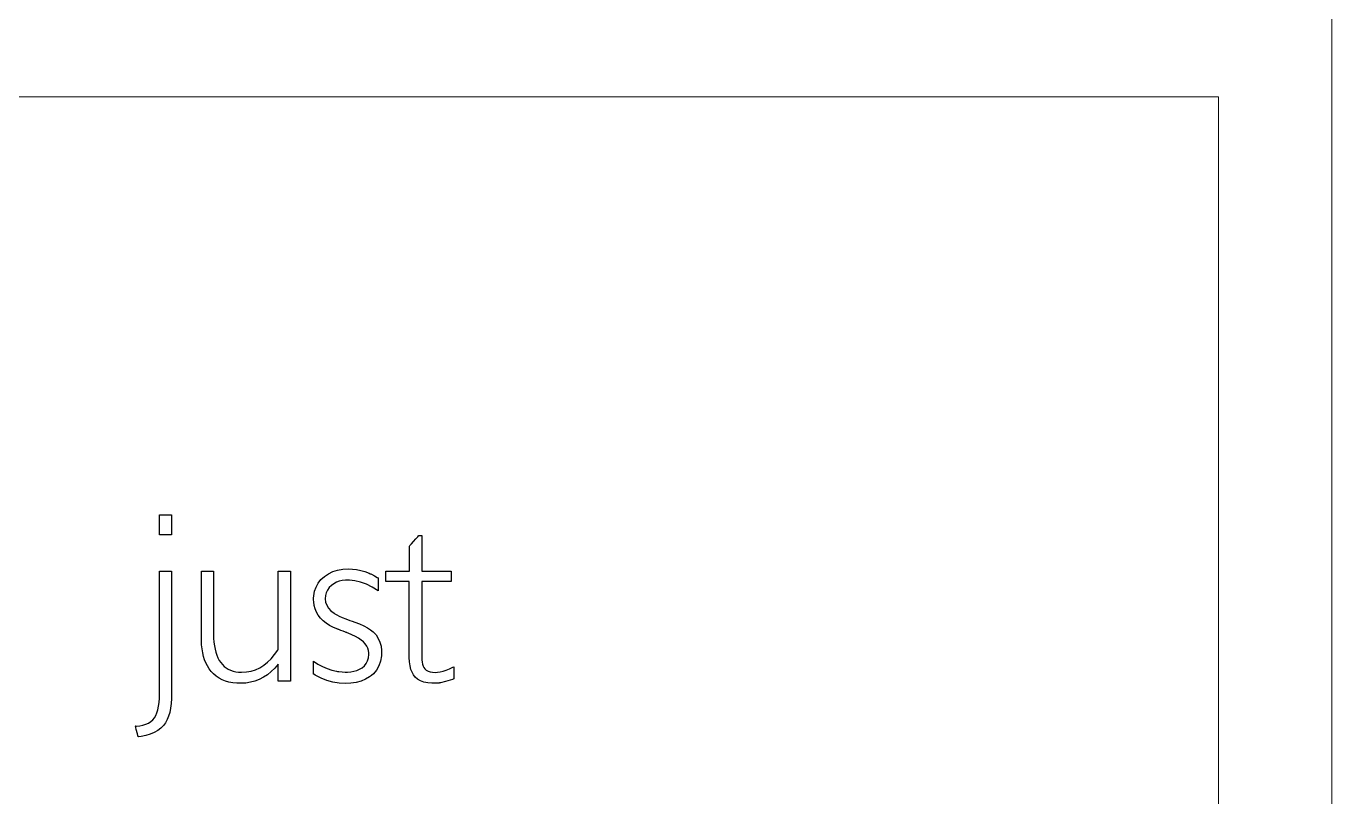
# Model space of a CAD drawing. Header units: millimetres. Extents: x 2232 to 85269, y -3593 to 5869.
# Drawn here: x 31519.6 to 31588.8, y -3175.7 to -3134.9 of the extents above; entities that cross this region are included whole.
import ezdxf

# ---------------------------------------------------------------- set-up
doc = ezdxf.new("R2010")
doc.units = ezdxf.units.MM
doc.layers.add('Standart', color=7, linetype='Continuous')

msp = doc.modelspace()

# ---------------------------------------------------------------- linework, layer by layer
at = {"layer": 'Standart', "color": 250, "linetype": 'Continuous', "lineweight": 5}
for points in [[(31588.763, -3440.997), (31588.763, -1596.572)], [(31582.763, -3138.649), (31312.763, -3138.649)], [(31582.763, -3138.649), (31582.763, -3214.2)]]:
    msp.add_lwpolyline(points, dxfattribs=at)
at = {"layer": 'Standart', "color": 159, "linetype": 'Continuous', "lineweight": -3}
for points in [[(31526.677, -3161.82), (31526.677, -3160.75)], [(31526.677, -3160.75), (31527.325, -3160.75)], [(31527.325, -3160.75), (31527.325, -3161.82)], [(31527.325, -3161.82), (31526.677, -3161.82)], [(31540.255, -3162.031), (31540.356, -3161.915)], [(31540.356, -3161.915), (31540.391, -3161.875)], [(31540.391, -3161.875), (31540.412, -3161.851)], [(31540.412, -3161.851), (31540.421, -3161.846)], [(31540.421, -3161.846), (31540.477, -3161.846)], [(31540.477, -3161.846), (31540.546, -3161.846)], [(31540.546, -3161.846), (31540.565, -3161.846)], [(31540.565, -3161.846), (31540.567, -3161.846)], [(31540.567, -3161.846), (31540.567, -3161.861)], [(31540.567, -3161.861), (31540.567, -3161.893)], [(31540.567, -3161.893), (31540.567, -3162.001)], [(31539.925, -3162.418), (31539.928, -3162.409)], [(31539.925, -3162.466), (31539.925, -3162.418)], [(31539.925, -3162.554), (31539.925, -3162.466)], [(31539.925, -3162.674), (31539.925, -3162.554)], [(31539.928, -3162.409), (31539.946, -3162.387)], [(31539.946, -3162.387), (31539.979, -3162.349)], [(31539.979, -3162.349), (31540.024, -3162.297)], [(31540.024, -3162.297), (31540.136, -3162.168)], [(31540.136, -3162.168), (31540.255, -3162.031)], [(31540.567, -3162.001), (31540.567, -3162.159)], [(31540.567, -3162.159), (31540.567, -3162.353)], [(31540.567, -3162.353), (31540.567, -3162.573)], [(31540.567, -3162.573), (31540.567, -3163.035)], [(31539.925, -3162.818), (31539.925, -3162.674)], [(31539.925, -3163.138), (31539.925, -3162.818)], [(31539.925, -3163.445), (31539.925, -3163.138)], [(31540.567, -3163.035), (31540.567, -3163.252)], [(31540.567, -3163.252), (31540.567, -3163.444)], [(31526.677, -3163.745), (31526.705, -3163.74)], [(31526.677, -3163.789), (31526.677, -3163.745)], [(31526.677, -3163.876), (31526.677, -3163.789)], [(31526.677, -3164.002), (31526.677, -3163.876)], [(31526.677, -3164.166), (31526.677, -3164.002)], [(31526.705, -3163.74), (31526.79, -3163.74)], [(31526.79, -3163.74), (31526.911, -3163.74)], [(31526.911, -3163.74), (31527.175, -3163.74)], [(31527.175, -3163.74), (31527.274, -3163.74)], [(31527.274, -3163.74), (31527.323, -3163.74)], [(31527.323, -3163.74), (31527.325, -3163.74)], [(31527.325, -3163.74), (31527.325, -3163.769)], [(31527.325, -3163.769), (31527.325, -3163.843)], [(31527.325, -3163.843), (31527.325, -3163.958)], [(31527.325, -3163.958), (31527.325, -3164.111)], [(31528.9, -3163.741), (31528.904, -3163.74)], [(31528.9, -3163.753), (31528.9, -3163.741)], [(31528.9, -3163.78), (31528.9, -3163.753)], [(31528.9, -3163.822), (31528.9, -3163.78)], [(31528.9, -3163.876), (31528.9, -3163.822)], [(31528.9, -3164.021), (31528.9, -3163.876)], [(31528.9, -3164.208), (31528.9, -3164.021)], [(31528.904, -3163.74), (31528.942, -3163.74)], [(31528.942, -3163.74), (31529.012, -3163.74)], [(31529.012, -3163.74), (31529.103, -3163.74)], [(31529.103, -3163.74), (31529.31, -3163.74)], [(31529.31, -3163.74), (31529.406, -3163.74)], [(31529.406, -3163.74), (31529.483, -3163.74)], [(31529.483, -3163.74), (31529.531, -3163.74)], [(31529.531, -3163.74), (31529.541, -3163.74)], [(31529.541, -3163.74), (31529.542, -3163.75)], [(31529.542, -3163.75), (31529.542, -3163.772)], [(31529.542, -3163.772), (31529.542, -3163.808)], [(31529.542, -3163.808), (31529.542, -3163.916)], [(31529.542, -3163.916), (31529.542, -3164.065)], [(31532.973, -3163.752), (31532.974, -3163.74)], [(31532.973, -3163.781), (31532.973, -3163.752)], [(31532.973, -3163.826), (31532.973, -3163.781)], [(31532.973, -3163.887), (31532.973, -3163.826)], [(31532.973, -3163.962), (31532.973, -3163.887)], [(31532.973, -3164.051), (31532.973, -3163.962)], [(31532.974, -3163.74), (31532.984, -3163.74)], [(31532.984, -3163.74), (31533.032, -3163.74)], [(31533.032, -3163.74), (31533.109, -3163.74)], [(31533.109, -3163.74), (31533.205, -3163.74)], [(31533.205, -3163.74), (31533.412, -3163.74)], [(31533.412, -3163.74), (31533.504, -3163.74)], [(31533.504, -3163.74), (31533.574, -3163.74)], [(31533.574, -3163.74), (31533.612, -3163.74)], [(31533.612, -3163.74), (31533.616, -3163.741)], [(31533.616, -3163.741), (31533.616, -3163.761)], [(31533.616, -3163.761), (31533.616, -3163.806)], [(31533.616, -3163.806), (31533.616, -3163.873)], [(31533.616, -3163.873), (31533.616, -3163.961)], [(31533.616, -3163.961), (31533.616, -3164.07)], [(31535.229, -3164.183), (31535.412, -3164.013)], [(31535.412, -3164.013), (31535.622, -3163.87)], [(31535.622, -3163.87), (31535.855, -3163.758)], [(31535.855, -3163.758), (31536.11, -3163.679)], [(31536.11, -3163.679), (31536.388, -3163.631)], [(31536.388, -3163.631), (31536.688, -3163.615)], [(31536.688, -3163.615), (31536.904, -3163.624)], [(31536.904, -3163.624), (31537.121, -3163.652)], [(31537.121, -3163.652), (31537.339, -3163.698)], [(31537.339, -3163.698), (31537.559, -3163.763)], [(31537.559, -3163.763), (31537.78, -3163.847)], [(31537.78, -3163.847), (31537.835, -3163.871)], [(31537.835, -3163.871), (31537.857, -3163.88)], [(31537.857, -3163.88), (31537.866, -3163.885)], [(31537.866, -3163.885), (31537.904, -3163.903)], [(31537.904, -3163.903), (31538.058, -3163.983)], [(31538.058, -3163.983), (31538.215, -3164.073)], [(31538.659, -3163.753), (31538.659, -3163.74)], [(31538.659, -3163.74), (31538.679, -3163.74)], [(31538.659, -3163.783), (31538.659, -3163.753)], [(31538.659, -3163.883), (31538.659, -3163.783)], [(31538.659, -3164.011), (31538.659, -3163.883)], [(31538.659, -3164.14), (31538.659, -3164.011)], [(31538.679, -3163.74), (31538.742, -3163.74)], [(31538.742, -3163.74), (31538.841, -3163.74)], [(31538.841, -3163.74), (31538.966, -3163.74)], [(31538.966, -3163.74), (31539.262, -3163.74)], [(31539.262, -3163.74), (31539.566, -3163.74)], [(31539.566, -3163.74), (31539.699, -3163.74)], [(31539.699, -3163.74), (31539.808, -3163.74)], [(31539.808, -3163.74), (31539.886, -3163.74)], [(31539.886, -3163.74), (31539.923, -3163.74)], [(31539.923, -3163.74), (31539.925, -3163.727)], [(31539.925, -3163.572), (31539.925, -3163.445)], [(31539.925, -3163.669), (31539.925, -3163.572)], [(31539.925, -3163.727), (31539.925, -3163.669)], [(31540.567, -3163.444), (31540.567, -3163.598)], [(31540.567, -3163.598), (31540.567, -3163.701)], [(31540.567, -3163.701), (31540.567, -3163.729)], [(31540.567, -3163.729), (31540.567, -3163.74)], [(31540.567, -3163.74), (31540.594, -3163.74)], [(31540.594, -3163.74), (31540.675, -3163.74)], [(31540.675, -3163.74), (31540.798, -3163.74)], [(31540.798, -3163.74), (31540.953, -3163.74)], [(31540.953, -3163.74), (31541.131, -3163.74)], [(31541.131, -3163.74), (31541.512, -3163.74)], [(31541.512, -3163.74), (31541.694, -3163.74)], [(31541.694, -3163.74), (31541.857, -3163.74)], [(31541.857, -3163.74), (31541.99, -3163.74)], [(31541.99, -3163.74), (31542.084, -3163.74)], [(31542.084, -3163.74), (31542.127, -3163.74)], [(31542.127, -3163.74), (31542.129, -3163.746)], [(31542.129, -3163.746), (31542.129, -3163.811)], [(31542.129, -3163.811), (31542.129, -3163.924)], [(31542.129, -3163.924), (31542.129, -3164.177)], [(31526.677, -3164.362), (31526.677, -3164.166)], [(31526.677, -3164.588), (31526.677, -3164.362)], [(31526.677, -3164.84), (31526.677, -3164.588)], [(31527.325, -3164.111), (31527.325, -3164.298)], [(31527.325, -3164.298), (31527.325, -3164.516)], [(31527.325, -3164.516), (31527.325, -3164.762)], [(31528.9, -3164.43), (31528.9, -3164.208)], [(31528.9, -3164.68), (31528.9, -3164.43)], [(31528.9, -3164.951), (31528.9, -3164.68)], [(31529.542, -3164.065), (31529.542, -3164.25)], [(31529.542, -3164.25), (31529.542, -3164.464)], [(31529.542, -3164.464), (31529.542, -3164.701)], [(31529.542, -3164.701), (31529.542, -3165.218)], [(31532.973, -3164.151), (31532.973, -3164.051)], [(31532.973, -3164.386), (31532.973, -3164.151)], [(31532.973, -3164.657), (31532.973, -3164.386)], [(31532.973, -3164.957), (31532.973, -3164.657)], [(31533.616, -3164.07), (31533.616, -3164.197)], [(31533.616, -3164.197), (31533.616, -3164.341)], [(31533.616, -3164.341), (31533.616, -3164.501)], [(31533.616, -3164.501), (31533.616, -3164.675)], [(31533.616, -3164.675), (31533.616, -3164.862)], [(31534.893, -3164.801), (31534.969, -3164.578)], [(31534.969, -3164.578), (31535.082, -3164.372)], [(31535.082, -3164.372), (31535.229, -3164.183)], [(31535.67, -3164.609), (31535.578, -3164.737)], [(31535.787, -3164.494), (31535.67, -3164.609)], [(31535.918, -3164.399), (31535.787, -3164.494)], [(31536.055, -3164.325), (31535.918, -3164.399)], [(31536.202, -3164.269), (31536.055, -3164.325)], [(31536.359, -3164.231), (31536.202, -3164.269)], [(31536.527, -3164.21), (31536.359, -3164.231)], [(31536.614, -3164.206), (31536.527, -3164.21)], [(31536.668, -3164.206), (31536.614, -3164.206)], [(31536.741, -3164.208), (31536.668, -3164.206)], [(31537.034, -3164.242), (31536.741, -3164.208)], [(31537.333, -3164.315), (31537.034, -3164.242)], [(31537.639, -3164.428), (31537.333, -3164.315)], [(31537.951, -3164.581), (31537.639, -3164.428)], [(31538.269, -3164.774), (31537.951, -3164.581)], [(31538.215, -3164.073), (31538.256, -3164.097)], [(31538.256, -3164.097), (31538.269, -3164.106)], [(31538.269, -3164.106), (31538.269, -3164.113)], [(31538.269, -3164.113), (31538.269, -3164.149)], [(31538.269, -3164.149), (31538.269, -3164.21)], [(31538.269, -3164.21), (31538.269, -3164.377)], [(31538.269, -3164.377), (31538.269, -3164.562)], [(31538.269, -3164.562), (31538.269, -3164.645)], [(31538.269, -3164.645), (31538.269, -3164.712)], [(31538.269, -3164.712), (31538.269, -3164.757)], [(31538.659, -3164.239), (31538.659, -3164.14)], [(31538.659, -3164.27), (31538.659, -3164.239)], [(31538.659, -3164.282), (31538.659, -3164.27)], [(31538.679, -3164.282), (31538.659, -3164.282)], [(31538.741, -3164.282), (31538.679, -3164.282)], [(31538.837, -3164.282), (31538.741, -3164.282)], [(31538.959, -3164.282), (31538.837, -3164.282)], [(31539.25, -3164.282), (31538.959, -3164.282)], [(31539.547, -3164.282), (31539.25, -3164.282)], [(31539.678, -3164.282), (31539.547, -3164.282)], [(31539.785, -3164.282), (31539.678, -3164.282)], [(31539.861, -3164.282), (31539.785, -3164.282)], [(31539.897, -3164.282), (31539.861, -3164.282)], [(31539.899, -3164.285), (31539.897, -3164.282)], [(31539.899, -3164.32), (31539.899, -3164.285)], [(31539.899, -3164.388), (31539.899, -3164.32)], [(31539.899, -3164.488), (31539.899, -3164.388)], [(31539.899, -3164.615), (31539.899, -3164.488)], [(31539.899, -3164.768), (31539.899, -3164.615)], [(31540.568, -3164.282), (31540.567, -3164.293)], [(31540.567, -3164.293), (31540.567, -3164.339)], [(31540.567, -3164.339), (31540.567, -3164.419)], [(31540.567, -3164.419), (31540.567, -3164.528)], [(31540.567, -3164.528), (31540.567, -3164.665)], [(31540.567, -3164.665), (31540.567, -3164.825)], [(31540.579, -3164.282), (31540.568, -3164.282)], [(31540.643, -3164.282), (31540.579, -3164.282)], [(31540.753, -3164.282), (31540.643, -3164.282)], [(31540.898, -3164.282), (31540.753, -3164.282)], [(31541.257, -3164.282), (31540.898, -3164.282)], [(31541.635, -3164.282), (31541.257, -3164.282)], [(31541.805, -3164.282), (31541.635, -3164.282)], [(31541.95, -3164.282), (31541.805, -3164.282)], [(31542.058, -3164.282), (31541.95, -3164.282)], [(31542.119, -3164.282), (31542.058, -3164.282)], [(31542.129, -3164.28), (31542.119, -3164.282)], [(31542.129, -3164.177), (31542.129, -3164.261)], [(31542.129, -3164.261), (31542.129, -3164.28)], [(31526.677, -3165.116), (31526.677, -3164.84)], [(31526.677, -3165.721), (31526.677, -3165.116)], [(31527.325, -3164.762), (31527.325, -3165.033)], [(31527.325, -3165.033), (31527.325, -3165.324)], [(31527.325, -3165.324), (31527.325, -3165.955)], [(31528.9, -3165.528), (31528.9, -3164.951)], [(31529.542, -3165.218), (31529.542, -3165.75)], [(31532.973, -3165.278), (31532.973, -3164.957)], [(31532.973, -3165.612), (31532.973, -3165.278)], [(31533.616, -3164.862), (31533.616, -3165.269)], [(31533.616, -3165.269), (31533.616, -3165.71)], [(31534.844, -3165.17), (31534.852, -3165.043)], [(31534.844, -3165.203), (31534.844, -3165.17)], [(31534.844, -3165.248), (31534.844, -3165.203)], [(31534.849, -3165.351), (31534.844, -3165.248)], [(31534.875, -3165.548), (31534.849, -3165.351)], [(31534.852, -3165.043), (31534.893, -3164.801)], [(31535.474, -3165.033), (31535.461, -3165.201)], [(31535.461, -3165.201), (31535.479, -3165.373)], [(31535.513, -3164.878), (31535.474, -3165.033)], [(31535.479, -3165.373), (31535.535, -3165.535)], [(31535.578, -3164.737), (31535.513, -3164.878)], [(31538.269, -3164.757), (31538.269, -3164.774)], [(31539.899, -3164.941), (31539.899, -3164.768)], [(31539.899, -3165.133), (31539.899, -3164.941)], [(31539.899, -3165.559), (31539.899, -3165.133)], [(31540.567, -3164.825), (31540.567, -3165.005)], [(31540.567, -3165.005), (31540.567, -3165.415)], [(31526.677, -3166.378), (31526.677, -3165.721)], [(31527.325, -3165.955), (31527.325, -3167.318)], [(31528.9, -3166.106), (31528.9, -3165.528)], [(31529.542, -3165.75), (31529.542, -3166.006)], [(31529.542, -3166.006), (31529.542, -3166.245)], [(31532.973, -3166.285), (31532.973, -3165.612)], [(31533.616, -3165.71), (31533.616, -3166.649)], [(31534.924, -3165.734), (31534.875, -3165.548)], [(31534.995, -3165.909), (31534.924, -3165.734)], [(31535.089, -3166.072), (31534.995, -3165.909)], [(31535.206, -3166.223), (31535.089, -3166.072)], [(31535.535, -3165.535), (31535.628, -3165.686)], [(31535.628, -3165.686), (31535.758, -3165.828)], [(31535.758, -3165.828), (31535.926, -3165.959)], [(31535.926, -3165.959), (31535.974, -3165.991)], [(31535.974, -3165.991), (31536.007, -3166.012)], [(31536.007, -3166.012), (31536.064, -3166.046)], [(31536.064, -3166.046), (31536.198, -3166.116)], [(31539.899, -3166.02), (31539.899, -3165.559)], [(31539.899, -3166.49), (31539.899, -3166.02)], [(31540.567, -3165.415), (31540.567, -3165.869)], [(31540.567, -3165.869), (31540.567, -3166.341)], [(31526.677, -3167.737), (31526.677, -3166.378)], [(31528.9, -3166.377), (31528.9, -3166.106)], [(31528.9, -3166.627), (31528.9, -3166.377)], [(31528.9, -3166.849), (31528.9, -3166.627)], [(31529.542, -3166.245), (31529.542, -3166.463)], [(31529.542, -3166.463), (31529.542, -3166.653)], [(31529.542, -3166.653), (31529.542, -3166.808)], [(31532.973, -3166.609), (31532.973, -3166.285)], [(31532.973, -3166.913), (31532.973, -3166.609)], [(31533.616, -3166.649), (31533.616, -3167.588)], [(31535.345, -3166.364), (31535.206, -3166.223)], [(31535.507, -3166.493), (31535.345, -3166.364)], [(31535.691, -3166.611), (31535.507, -3166.493)], [(31535.898, -3166.718), (31535.691, -3166.611)], [(31536.128, -3166.813), (31535.898, -3166.718)], [(31536.198, -3166.116), (31536.36, -3166.19)], [(31536.36, -3166.19), (31536.549, -3166.267)], [(31536.549, -3166.267), (31536.767, -3166.348)], [(31536.767, -3166.348), (31536.886, -3166.389)], [(31536.886, -3166.389), (31537.019, -3166.435)], [(31537.019, -3166.435), (31537.273, -3166.532)], [(31537.273, -3166.532), (31537.498, -3166.633)], [(31537.498, -3166.633), (31537.694, -3166.736)], [(31537.694, -3166.736), (31537.861, -3166.842)], [(31539.899, -3166.945), (31539.899, -3166.49)], [(31540.567, -3166.341), (31540.567, -3166.805)], [(31527.325, -3167.318), (31527.325, -3167.994)], [(31528.9, -3167.036), (31528.9, -3166.849)], [(31528.9, -3167.181), (31528.9, -3167.036)], [(31528.9, -3167.235), (31528.9, -3167.181)], [(31528.9, -3167.276), (31528.9, -3167.235)], [(31528.9, -3167.304), (31528.9, -3167.276)], [(31528.9, -3167.316), (31528.9, -3167.304)], [(31528.9, -3167.329), (31528.9, -3167.316)], [(31528.9, -3167.358), (31528.9, -3167.329)], [(31528.901, -3167.415), (31528.9, -3167.358)], [(31528.912, -3167.638), (31528.901, -3167.415)], [(31529.542, -3166.808), (31529.542, -3166.921)], [(31529.542, -3166.921), (31529.542, -3166.961)], [(31529.542, -3166.961), (31529.542, -3166.987)], [(31529.542, -3166.987), (31529.542, -3167.001)], [(31529.542, -3167.001), (31529.542, -3167.01)], [(31529.542, -3167.01), (31529.542, -3167.066)], [(31529.542, -3167.066), (31529.549, -3167.284)], [(31529.549, -3167.284), (31529.565, -3167.489)], [(31532.973, -3167.189), (31532.973, -3166.913)], [(31532.973, -3167.429), (31532.973, -3167.189)], [(31532.973, -3167.533), (31532.973, -3167.429)], [(31536.139, -3166.818), (31536.128, -3166.813)], [(31536.171, -3166.83), (31536.139, -3166.818)], [(31536.277, -3166.869), (31536.171, -3166.83)], [(31536.408, -3166.918), (31536.277, -3166.869)], [(31536.527, -3166.962), (31536.408, -3166.918)], [(31536.569, -3166.978), (31536.527, -3166.962)], [(31536.595, -3166.987), (31536.569, -3166.978)], [(31536.6, -3166.989), (31536.595, -3166.987)], [(31536.619, -3166.996), (31536.6, -3166.989)], [(31536.6, -3166.989), (31536.6, -3166.989)], [(31536.672, -3167.017), (31536.619, -3166.996)], [(31536.875, -3167.102), (31536.672, -3167.017)], [(31537.057, -3167.191), (31536.875, -3167.102)], [(31537.218, -3167.284), (31537.057, -3167.191)], [(31537.358, -3167.381), (31537.218, -3167.284)], [(31537.479, -3167.482), (31537.358, -3167.381)], [(31537.578, -3167.587), (31537.479, -3167.482)], [(31537.861, -3166.842), (31537.998, -3166.951)], [(31537.998, -3166.951), (31538.148, -3167.112)], [(31538.148, -3167.112), (31538.267, -3167.291)], [(31538.267, -3167.291), (31538.354, -3167.488)], [(31539.899, -3167.359), (31539.899, -3166.945)], [(31539.899, -3167.542), (31539.899, -3167.359)], [(31540.567, -3166.805), (31540.567, -3167.237)], [(31540.567, -3167.237), (31540.567, -3167.432)], [(31540.567, -3167.432), (31540.567, -3167.61)], [(31526.677, -3168.385), (31526.677, -3167.737)], [(31527.325, -3167.994), (31527.325, -3168.632)], [(31528.934, -3167.85), (31528.912, -3167.638)], [(31528.968, -3168.052), (31528.934, -3167.85)], [(31529.014, -3168.243), (31528.968, -3168.052)], [(31529.565, -3167.489), (31529.59, -3167.682)], [(31529.59, -3167.682), (31529.624, -3167.862)], [(31529.624, -3167.862), (31529.666, -3168.03)], [(31529.666, -3168.03), (31529.718, -3168.185)], [(31532.6, -3168.371), (31532.78, -3168.154)], [(31532.78, -3168.154), (31532.95, -3167.908)], [(31532.95, -3167.908), (31532.97, -3167.875)], [(31532.97, -3167.875), (31532.973, -3167.869)], [(31532.973, -3167.625), (31532.973, -3167.533)], [(31532.973, -3167.704), (31532.973, -3167.625)], [(31532.973, -3167.768), (31532.973, -3167.704)], [(31532.973, -3167.818), (31532.973, -3167.768)], [(31532.973, -3167.852), (31532.973, -3167.818)], [(31532.973, -3167.869), (31532.973, -3167.852)], [(31533.616, -3167.588), (31533.616, -3168.03)], [(31533.616, -3168.03), (31533.616, -3168.436)], [(31537.657, -3167.697), (31537.578, -3167.587)], [(31537.715, -3167.81), (31537.657, -3167.697)], [(31537.753, -3167.928), (31537.715, -3167.81)], [(31537.749, -3168.323), (31537.77, -3168.152)], [(31537.77, -3168.05), (31537.753, -3167.928)], [(31537.771, -3168.107), (31537.77, -3168.05)], [(31537.77, -3168.152), (31537.771, -3168.107)], [(31538.354, -3167.488), (31538.411, -3167.705)], [(31538.411, -3167.705), (31538.437, -3167.939)], [(31538.438, -3168.072), (31538.43, -3168.219)], [(31538.437, -3167.939), (31538.438, -3168.072)], [(31539.899, -3167.706), (31539.899, -3167.542)], [(31539.899, -3167.847), (31539.899, -3167.706)], [(31539.899, -3167.961), (31539.899, -3167.847)], [(31539.899, -3168.047), (31539.899, -3167.961)], [(31539.899, -3168.099), (31539.899, -3168.047)], [(31539.899, -3168.12), (31539.899, -3168.099)], [(31539.9, -3168.184), (31539.899, -3168.12)], [(31540.567, -3167.61), (31540.567, -3167.767)], [(31540.567, -3167.767), (31540.567, -3167.9)], [(31540.567, -3167.9), (31540.567, -3168.005)], [(31540.567, -3168.005), (31540.567, -3168.08)], [(31540.567, -3168.08), (31540.567, -3168.122)], [(31540.567, -3168.122), (31540.567, -3168.129)], [(31540.567, -3168.129), (31540.57, -3168.289)], [(31540.567, -3168.129), (31540.567, -3168.129)], [(31540.567, -3168.129), (31540.567, -3168.129)], [(31526.677, -3168.689), (31526.677, -3168.385)], [(31526.677, -3168.976), (31526.677, -3168.689)], [(31527.325, -3168.632), (31527.325, -3168.927)], [(31529.071, -3168.423), (31529.014, -3168.243)], [(31529.139, -3168.592), (31529.071, -3168.423)], [(31529.22, -3168.751), (31529.139, -3168.592)], [(31529.312, -3168.899), (31529.22, -3168.751)], [(31529.718, -3168.185), (31529.778, -3168.328)], [(31529.778, -3168.328), (31529.847, -3168.458)], [(31529.847, -3168.458), (31529.925, -3168.576)], [(31529.925, -3168.576), (31530.012, -3168.682)], [(31530.012, -3168.682), (31530.108, -3168.775)], [(31530.108, -3168.775), (31530.213, -3168.856)], [(31530.213, -3168.856), (31530.326, -3168.924)], [(31531.767, -3168.95), (31531.992, -3168.849)], [(31531.992, -3168.849), (31532.205, -3168.718)], [(31532.205, -3168.718), (31532.408, -3168.559)], [(31532.408, -3168.559), (31532.6, -3168.371)], [(31532.973, -3168.658), (31532.788, -3168.868)], [(31532.973, -3168.662), (31532.973, -3168.658)], [(31532.973, -3168.658), (31532.973, -3168.658)], [(31532.973, -3168.658), (31532.973, -3168.658)], [(31532.973, -3168.68), (31532.973, -3168.662)], [(31532.973, -3168.754), (31532.973, -3168.68)], [(31532.973, -3168.867), (31532.973, -3168.754)], [(31532.973, -3169.15), (31532.973, -3168.867)], [(31533.616, -3168.436), (31533.616, -3168.623)], [(31533.616, -3168.623), (31533.616, -3168.798)], [(31533.616, -3168.798), (31533.616, -3168.957)], [(31534.831, -3168.5), (31535.072, -3168.652)], [(31534.831, -3168.502), (31534.831, -3168.5)], [(31534.831, -3168.5), (31534.831, -3168.5)], [(31534.831, -3168.5), (31534.831, -3168.5)], [(31534.831, -3168.529), (31534.831, -3168.502)], [(31534.831, -3168.583), (31534.831, -3168.529)], [(31534.831, -3168.656), (31534.831, -3168.583)], [(31534.831, -3168.837), (31534.831, -3168.656)], [(31534.831, -3169.018), (31534.831, -3168.837)], [(31535.072, -3168.652), (31535.315, -3168.78)], [(31535.315, -3168.78), (31535.558, -3168.885)], [(31537.277, -3168.926), (31537.406, -3168.846)], [(31537.406, -3168.846), (31537.53, -3168.739)], [(31537.53, -3168.739), (31537.629, -3168.617)], [(31537.629, -3168.617), (31537.702, -3168.478)], [(31537.702, -3168.478), (31537.749, -3168.323)], [(31538.297, -3168.743), (31538.171, -3168.966)], [(31538.384, -3168.494), (31538.297, -3168.743)], [(31538.43, -3168.219), (31538.384, -3168.494)], [(31539.903, -3168.309), (31539.9, -3168.184)], [(31539.921, -3168.541), (31539.903, -3168.309)], [(31539.951, -3168.748), (31539.921, -3168.541)], [(31539.996, -3168.931), (31539.951, -3168.748)], [(31540.57, -3168.289), (31540.58, -3168.433)], [(31540.58, -3168.433), (31540.595, -3168.558)], [(31540.595, -3168.558), (31540.616, -3168.666)], [(31540.616, -3168.666), (31540.643, -3168.756)], [(31540.643, -3168.756), (31540.677, -3168.828)], [(31540.677, -3168.828), (31540.734, -3168.905)], [(31542.034, -3168.908), (31542.219, -3168.824)], [(31542.219, -3168.824), (31542.267, -3168.8)], [(31542.267, -3168.8), (31542.274, -3168.799)], [(31542.274, -3168.799), (31542.274, -3168.821)], [(31542.274, -3168.821), (31542.274, -3168.919)], [(31526.677, -3169.241), (31526.677, -3168.976)], [(31526.677, -3169.482), (31526.677, -3169.241)], [(31526.677, -3169.695), (31526.677, -3169.482)], [(31527.325, -3168.927), (31527.325, -3169.202)], [(31527.325, -3169.202), (31527.325, -3169.454)], [(31527.325, -3169.454), (31527.325, -3169.679)], [(31529.418, -3169.039), (31529.312, -3168.899)], [(31529.545, -3169.174), (31529.418, -3169.039)], [(31529.684, -3169.293), (31529.545, -3169.174)], [(31529.834, -3169.395), (31529.684, -3169.293)], [(31529.997, -3169.481), (31529.834, -3169.395)], [(31530.172, -3169.552), (31529.997, -3169.481)], [(31530.359, -3169.606), (31530.172, -3169.552)], [(31530.326, -3168.924), (31530.449, -3168.98)], [(31530.449, -3168.98), (31530.58, -3169.024)], [(31530.58, -3169.024), (31530.721, -3169.055)], [(31530.721, -3169.055), (31530.87, -3169.074)], [(31530.87, -3169.074), (31531.028, -3169.08)], [(31531.028, -3169.08), (31531.285, -3169.065)], [(31531.285, -3169.065), (31531.532, -3169.022)], [(31531.734, -3169.551), (31531.497, -3169.616)], [(31531.532, -3169.022), (31531.767, -3168.95)], [(31531.962, -3169.463), (31531.734, -3169.551)], [(31532.182, -3169.351), (31531.962, -3169.463)], [(31532.393, -3169.214), (31532.182, -3169.351)], [(31532.595, -3169.053), (31532.393, -3169.214)], [(31532.788, -3168.868), (31532.595, -3169.053)], [(31532.973, -3169.293), (31532.973, -3169.15)], [(31532.973, -3169.418), (31532.973, -3169.293)], [(31532.973, -3169.51), (31532.973, -3169.418)], [(31532.973, -3169.539), (31532.973, -3169.51)], [(31532.973, -3169.556), (31532.973, -3169.539)], [(31532.984, -3169.558), (31532.973, -3169.556)], [(31533.032, -3169.558), (31532.984, -3169.558)], [(31533.109, -3169.558), (31533.032, -3169.558)], [(31533.205, -3169.558), (31533.109, -3169.558)], [(31533.412, -3169.558), (31533.205, -3169.558)], [(31533.504, -3169.558), (31533.412, -3169.558)], [(31533.574, -3169.558), (31533.504, -3169.558)], [(31533.612, -3169.558), (31533.574, -3169.558)], [(31533.616, -3169.557), (31533.612, -3169.558)], [(31533.616, -3168.957), (31533.616, -3169.102)], [(31533.616, -3169.102), (31533.616, -3169.229)], [(31533.616, -3169.229), (31533.616, -3169.337)], [(31533.616, -3169.337), (31533.616, -3169.426)], [(31533.616, -3169.426), (31533.616, -3169.493)], [(31533.616, -3169.493), (31533.616, -3169.537)], [(31533.616, -3169.537), (31533.616, -3169.557)], [(31534.831, -3169.092), (31534.831, -3169.018)], [(31534.831, -3169.146), (31534.831, -3169.092)], [(31534.831, -3169.173), (31534.831, -3169.146)], [(31534.831, -3169.174), (31534.831, -3169.173)], [(31534.838, -3169.179), (31534.831, -3169.174)], [(31534.856, -3169.19), (31534.838, -3169.179)], [(31534.932, -3169.236), (31534.856, -3169.19)], [(31535.239, -3169.398), (31534.932, -3169.236)], [(31535.551, -3169.523), (31535.239, -3169.398)], [(31535.868, -3169.613), (31535.551, -3169.523)], [(31535.558, -3168.885), (31535.801, -3168.968)], [(31535.801, -3168.968), (31536.046, -3169.027)], [(31536.046, -3169.027), (31536.107, -3169.038)], [(31536.107, -3169.038), (31536.131, -3169.042)], [(31536.131, -3169.042), (31536.142, -3169.044)], [(31536.142, -3169.044), (31536.184, -3169.051)], [(31536.184, -3169.051), (31536.351, -3169.07)], [(31536.351, -3169.07), (31536.515, -3169.079)], [(31536.515, -3169.079), (31536.555, -3169.08)], [(31536.555, -3169.08), (31536.585, -3169.08)], [(31536.585, -3169.08), (31536.632, -3169.079)], [(31536.632, -3169.079), (31536.812, -3169.065)], [(31536.812, -3169.065), (31536.98, -3169.035)], [(31536.98, -3169.035), (31537.135, -3168.989)], [(31537.359, -3169.557), (31537.101, -3169.628)], [(31537.135, -3168.989), (31537.277, -3168.926)], [(31537.594, -3169.458), (31537.359, -3169.557)], [(31537.807, -3169.331), (31537.594, -3169.458)], [(31537.907, -3169.253), (31537.807, -3169.331)], [(31538.005, -3169.164), (31537.907, -3169.253)], [(31538.171, -3168.966), (31538.005, -3169.164)], [(31540.054, -3169.089), (31539.996, -3168.931)], [(31540.125, -3169.223), (31540.054, -3169.089)], [(31540.223, -3169.347), (31540.125, -3169.223)], [(31540.351, -3169.456), (31540.223, -3169.347)], [(31540.504, -3169.542), (31540.351, -3169.456)], [(31540.682, -3169.606), (31540.504, -3169.542)], [(31540.734, -3168.905), (31540.809, -3168.97)], [(31540.809, -3168.97), (31540.9, -3169.022)], [(31540.9, -3169.022), (31541.009, -3169.059)], [(31541.009, -3169.059), (31541.133, -3169.082)], [(31541.133, -3169.082), (31541.275, -3169.092)], [(31541.275, -3169.092), (31541.408, -3169.087)], [(31541.408, -3169.087), (31541.547, -3169.066)], [(31541.547, -3169.066), (31541.698, -3169.03)], [(31541.698, -3169.03), (31541.86, -3168.977)], [(31542.079, -3169.507), (31541.829, -3169.583)], [(31541.86, -3168.977), (31542.034, -3168.908)], [(31542.2, -3169.462), (31542.079, -3169.507)], [(31542.26, -3169.438), (31542.2, -3169.462)], [(31542.274, -3169.431), (31542.26, -3169.438)], [(31542.274, -3168.919), (31542.274, -3169.217)], [(31542.274, -3169.217), (31542.274, -3169.349)], [(31542.274, -3169.349), (31542.274, -3169.396)], [(31542.274, -3169.396), (31542.274, -3169.425)], [(31542.274, -3169.425), (31542.274, -3169.431)], [(31526.677, -3169.877), (31526.677, -3169.695)], [(31526.677, -3170.025), (31526.677, -3169.877)], [(31526.677, -3170.134), (31526.677, -3170.025)], [(31526.677, -3170.203), (31526.677, -3170.134)], [(31526.677, -3170.226), (31526.677, -3170.203)], [(31526.677, -3170.23), (31526.677, -3170.226)], [(31526.677, -3170.226), (31526.677, -3170.226)], [(31526.677, -3170.226), (31526.677, -3170.226)], [(31526.677, -3170.226), (31526.677, -3170.226)], [(31526.677, -3170.262), (31526.677, -3170.23)], [(31527.325, -3169.679), (31527.325, -3169.873)], [(31527.325, -3169.873), (31527.325, -3170.034)], [(31527.325, -3170.034), (31527.325, -3170.158)], [(31527.325, -3170.158), (31527.325, -3170.241)], [(31527.325, -3170.241), (31527.325, -3170.28)], [(31530.558, -3169.643), (31530.359, -3169.606)], [(31530.769, -3169.665), (31530.558, -3169.643)], [(31530.996, -3169.671), (31530.769, -3169.665)], [(31531.251, -3169.655), (31530.996, -3169.671)], [(31531.497, -3169.616), (31531.251, -3169.655)], [(31536.19, -3169.667), (31535.868, -3169.613)], [(31536.518, -3169.684), (31536.19, -3169.667)], [(31536.821, -3169.67), (31536.518, -3169.684)], [(31537.101, -3169.628), (31536.821, -3169.67)], [(31540.884, -3169.649), (31540.682, -3169.606)], [(31541.111, -3169.669), (31540.884, -3169.649)], [(31541.172, -3169.671), (31541.111, -3169.669)], [(31541.202, -3169.671), (31541.172, -3169.671)], [(31541.22, -3169.671), (31541.202, -3169.671)], [(31541.248, -3169.671), (31541.22, -3169.671)], [(31541.445, -3169.661), (31541.248, -3169.671)], [(31541.485, -3169.656), (31541.445, -3169.661)], [(31541.504, -3169.653), (31541.485, -3169.656)], [(31541.569, -3169.642), (31541.504, -3169.653)], [(31541.829, -3169.583), (31541.569, -3169.642)], [(31526.594, -3171.072), (31526.631, -3170.887)], [(31526.631, -3170.887), (31526.657, -3170.68)], [(31526.657, -3170.68), (31526.673, -3170.45)], [(31526.673, -3170.45), (31526.676, -3170.326)], [(31526.676, -3170.326), (31526.677, -3170.262)], [(31527.305, -3170.737), (31527.273, -3170.983)], [(31527.322, -3170.471), (31527.305, -3170.737)], [(31527.325, -3170.331), (31527.322, -3170.471)], [(31527.325, -3170.28), (31527.325, -3170.294)], [(31527.325, -3170.294), (31527.325, -3170.331)], [(31526.215, -3171.695), (31526.324, -3171.597)], [(31526.324, -3171.597), (31526.417, -3171.488)], [(31526.417, -3171.488), (31526.487, -3171.372)], [(31526.487, -3171.372), (31526.546, -3171.233)], [(31526.546, -3171.233), (31526.594, -3171.072)], [(31527.089, -3171.592), (31526.999, -3171.754)], [(31527.165, -3171.41), (31527.089, -3171.592)], [(31527.226, -3171.207), (31527.165, -3171.41)], [(31527.273, -3170.983), (31527.226, -3171.207)], [(31525.4, -3171.933), (31525.399, -3171.932)], [(31525.399, -3171.932), (31525.415, -3171.932)], [(31525.403, -3171.946), (31525.4, -3171.933)], [(31525.421, -3172.011), (31525.403, -3171.946)], [(31525.415, -3171.932), (31525.462, -3171.931)], [(31525.449, -3172.111), (31525.421, -3172.011)], [(31525.513, -3172.344), (31525.449, -3172.111)], [(31525.462, -3171.931), (31525.64, -3171.917)], [(31525.64, -3171.917), (31525.804, -3171.887)], [(31525.804, -3171.887), (31525.954, -3171.839)], [(31525.954, -3171.839), (31526.091, -3171.775)], [(31526.091, -3171.775), (31526.215, -3171.695)], [(31526.4, -3172.269), (31526.192, -3172.356)], [(31526.585, -3172.165), (31526.4, -3172.269)], [(31526.747, -3172.043), (31526.585, -3172.165)], [(31526.886, -3171.904), (31526.747, -3172.043)], [(31526.999, -3171.754), (31526.886, -3171.904)], [(31525.539, -3172.438), (31525.513, -3172.344)], [(31525.554, -3172.492), (31525.539, -3172.438)], [(31525.556, -3172.497), (31525.554, -3172.492)], [(31525.571, -3172.497), (31525.556, -3172.498)], [(31525.556, -3172.498), (31525.556, -3172.497)], [(31525.707, -3172.477), (31525.571, -3172.497)], [(31525.961, -3172.425), (31525.707, -3172.477)], [(31526.192, -3172.356), (31525.961, -3172.425)]]:
    msp.add_lwpolyline(points, dxfattribs=at)

doc.saveas('drawing.dxf')
